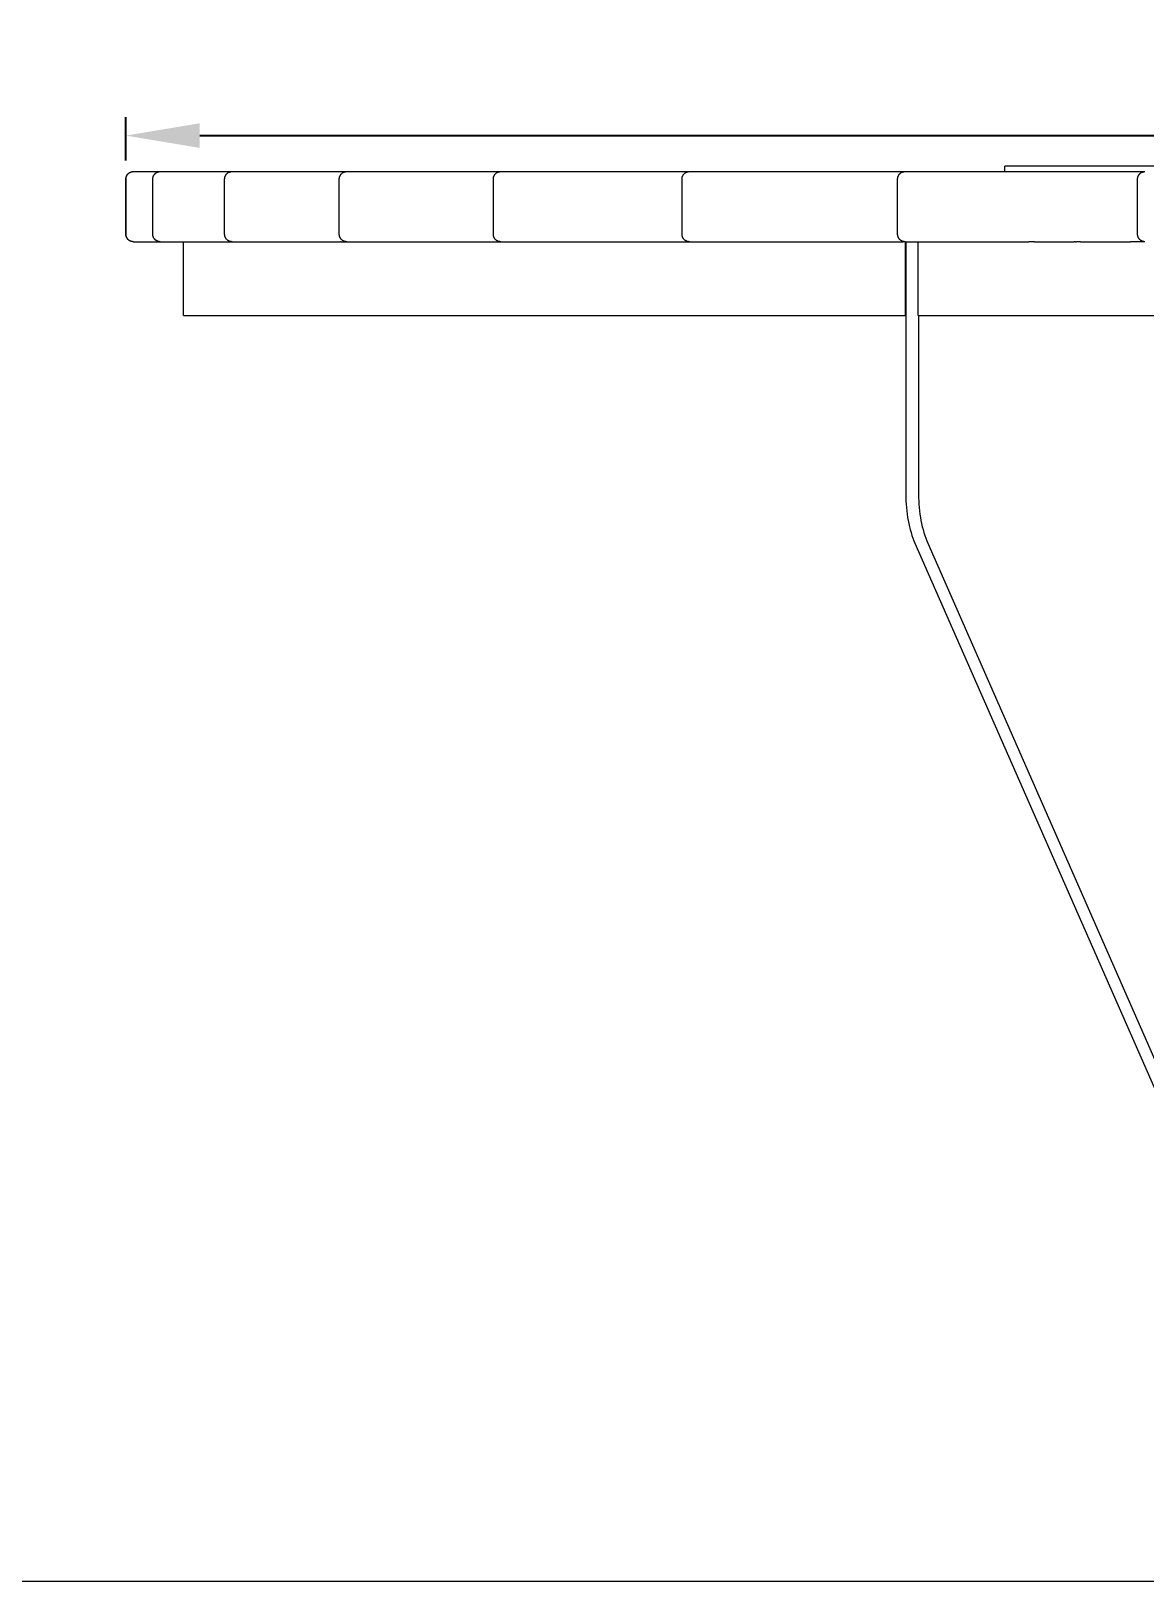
# Model space of a CAD drawing. Header units: millimetres. Extents: x -263 to 4879, y -277 to 2995.
# Drawn here: x 1704 to 2308, y 1944 to 2784 of the extents above; entities that cross this region are included whole.
import ezdxf

# ---------------------------------------------------------------- set-up
doc = ezdxf.new("R2010")
doc.units = ezdxf.units.MM
doc.layers.add('ZANO_R', color=7, linetype='Continuous', lineweight=0)
doc.layers.add('ZANO_W', color=1, linetype='Continuous', lineweight=0)
doc.styles.add('Arial', font='arial.ttf')
doc.styles.get("Standard").update_dxf_attribs({"font": 'ARIALUNI.TTF'})
doc.dimstyles.new('pl i ang', dxfattribs={"dimtxt": 50, "dimasz": 50, "dimexe": 1.25, "dimexo": 0.625, "dimgap": 10, "dimtad": 1, "dimtoh": 1, "dimtxsty": 'Standard', "dimcen": 2.5, "dimclrd": 1, "dimclre": 1, "dimclrt": 1, "dimadec": 0, "dimazin": 0, "dimtfac": 1, "dimtmove": 0, "dimatfit": 3, "dimfxl": 1, "dimarcsym": 1})

# ---------------------------------------------------------------- blocks, each defined once
blk = doc.blocks.new('*D455')
at = {"layer": 'ZANO_W', "color": 1, "lineweight": -2}
for p, q in [((1755.58, 2714.13), (1755.58, 2737.64)), ((3397.22, 2714.13), (3397.22, 2737.64)), ((1795.58, 2727.64), (3357.22, 2727.64))]:
    blk.add_line(p, q, dxfattribs=at)
at = {"layer": 'ZANO_W', "color": 1}
for points in [[(1795.58, 2734.31), (1795.58, 2720.97), (1755.58, 2727.64)], [(3357.22, 2720.97), (3357.22, 2734.31), (3397.22, 2727.64)]]:
    blk.add_solid(points, dxfattribs=at)
at = {"layer": 'ZANO_W', "color": 1, "insert": (2576.4, 2758.06), "char_height": 40, "attachment_point": 5, "style": 'Arial'}
blk.add_mtext('1642', dxfattribs=at)

msp = doc.modelspace()

# ---------------------------------------------------------------- linework, layer by layer
at = {"layer": 'ZANO_R'}
for p, q in [((1755.6, 2704.55), (1755.62, 2704.68)), ((1755.62, 2704.68), (1755.64, 2704.82)), ((1755.64, 2704.82), (1755.67, 2704.96)), ((1755.67, 2704.96), (1755.7, 2705.09)), ((1755.67, 2704.54), (1755.69, 2704.68)), ((1755.69, 2704.68), (1755.71, 2704.81)), ((1755.7, 2705.09), (1755.74, 2705.23)), ((1755.71, 2704.81), (1755.73, 2704.95)), ((1755.73, 2704.95), (1755.76, 2705.08)), ((1755.74, 2705.23), (1755.78, 2705.36)), ((1755.76, 2705.08), (1755.8, 2705.21)), ((1755.78, 2705.36), (1755.82, 2705.49)), ((1755.8, 2705.21), (1755.84, 2705.34)), ((1755.82, 2705.49), (1755.87, 2705.62)), ((1755.84, 2705.34), (1755.88, 2705.47)), ((1755.87, 2705.62), (1755.92, 2705.75)), ((1755.88, 2705.47), (1755.93, 2705.6)), ((1755.92, 2705.75), (1755.98, 2705.87)), ((1755.93, 2705.6), (1755.98, 2705.73)), ((1755.98, 2705.87), (1756.04, 2706)), ((1755.98, 2705.73), (1756.04, 2705.85)), ((1756.04, 2706), (1756.11, 2706.12)), ((1756.04, 2705.85), (1756.1, 2705.97)), ((1756.1, 2705.97), (1756.16, 2706.09)), ((1756.11, 2706.12), (1756.18, 2706.24)), ((1756.16, 2706.09), (1756.23, 2706.21)), ((1756.18, 2706.24), (1756.26, 2706.35)), ((1756.23, 2706.21), (1756.3, 2706.33)), ((1756.26, 2706.35), (1756.33, 2706.47)), ((1756.3, 2706.33), (1756.38, 2706.44)), ((1756.33, 2706.47), (1756.42, 2706.58)), ((1756.38, 2706.44), (1756.46, 2706.55)), ((1756.42, 2706.58), (1756.5, 2706.69)), ((1756.46, 2706.55), (1756.55, 2706.66)), ((1756.5, 2706.69), (1756.59, 2706.79)), ((1756.55, 2706.66), (1756.63, 2706.76)), ((1756.59, 2706.79), (1756.69, 2706.89)), ((1756.63, 2706.76), (1756.73, 2706.86)), ((1756.69, 2706.89), (1756.79, 2706.99)), ((1756.73, 2706.86), (1756.82, 2706.96)), ((1756.79, 2706.99), (1756.89, 2707.09)), ((1756.82, 2706.96), (1756.92, 2707.06)), ((1756.89, 2707.09), (1756.99, 2707.18)), ((1756.92, 2707.06), (1757.02, 2707.15)), ((1756.99, 2707.18), (1757.1, 2707.27)), ((1757.02, 2707.15), (1757.12, 2707.24)), ((1757.1, 2707.27), (1757.21, 2707.35)), ((1757.12, 2707.24), (1757.23, 2707.32)), ((1757.21, 2707.35), (1757.32, 2707.43)), ((1757.23, 2707.32), (1757.34, 2707.4)), ((1757.32, 2707.43), (1757.43, 2707.51)), ((1757.34, 2707.4), (1757.46, 2707.48)), ((1757.43, 2707.51), (1757.55, 2707.58)), ((1757.46, 2707.48), (1757.57, 2707.55)), ((1757.55, 2707.58), (1757.67, 2707.65)), ((1757.57, 2707.55), (1757.69, 2707.62)), ((1757.67, 2707.65), (1757.8, 2707.71)), ((1757.69, 2707.62), (1757.81, 2707.68)), ((1757.8, 2707.71), (1757.92, 2707.77)), ((1757.81, 2707.68), (1757.93, 2707.75)), ((1757.92, 2707.77), (1758.05, 2707.83)), ((1757.93, 2707.75), (1758.06, 2707.8)), ((1758.05, 2707.83), (1758.18, 2707.88)), ((1758.06, 2707.8), (1758.18, 2707.85)), ((1758.18, 2707.88), (1758.31, 2707.92)), ((1758.18, 2707.85), (1758.31, 2707.9)), ((1758.31, 2707.92), (1758.44, 2707.97)), ((1758.31, 2707.9), (1758.44, 2707.95)), ((1758.44, 2707.97), (1758.57, 2708)), ((1758.44, 2707.95), (1758.57, 2707.98)), ((1758.57, 2708), (1758.71, 2708.04)), ((1758.57, 2707.98), (1758.7, 2708.02)), ((1758.7, 2708.02), (1758.84, 2708.05)), ((1758.71, 2708.04), (1758.84, 2708.06)), ((1758.84, 2708.06), (1758.98, 2708.09)), ((1758.84, 2708.05), (1758.97, 2708.07)), ((1758.97, 2708.07), (1759.1, 2708.1)), ((1758.98, 2708.09), (1759.12, 2708.11)), ((1759.1, 2708.1), (1759.24, 2708.11)), ((1759.12, 2708.11), (1759.25, 2708.12)), ((1759.24, 2708.11), (1759.38, 2708.12)), ((1759.25, 2708.12), (1759.39, 2708.13)), ((1759.38, 2708.12), (1759.51, 2708.13)), ((1759.39, 2708.13), (1759.53, 2708.13)), ((1759.51, 2708.13), (1759.65, 2708.13)), ((1759.65, 2708.13), (1770.91, 2708.13)), ((1770.19, 2704.54), (1770.2, 2704.68)), ((1770.2, 2704.68), (1770.22, 2704.81)), ((1770.22, 2704.81), (1770.25, 2704.95)), ((1770.25, 2704.95), (1770.28, 2705.08)), ((1770.28, 2705.08), (1770.31, 2705.21)), ((1770.31, 2705.21), (1770.35, 2705.34)), ((1770.35, 2705.34), (1770.4, 2705.47)), ((1770.4, 2705.47), (1770.45, 2705.6)), ((1770.45, 2705.6), (1770.5, 2705.73)), ((1770.5, 2705.73), (1770.55, 2705.85)), ((1770.55, 2705.85), (1770.61, 2705.97)), ((1770.61, 2705.97), (1770.68, 2706.09)), ((1770.68, 2706.09), (1770.75, 2706.21)), ((1770.75, 2706.21), (1770.82, 2706.33)), ((1770.82, 2706.33), (1770.9, 2706.44)), ((1770.9, 2706.44), (1770.98, 2706.55)), ((1770.91, 2708.13), (1774.05, 2708.13)), ((1770.98, 2706.55), (1771.06, 2706.66)), ((1771.06, 2706.66), (1771.15, 2706.76)), ((1771.15, 2706.76), (1771.24, 2706.86)), ((1771.24, 2706.86), (1771.34, 2706.96)), ((1771.34, 2706.96), (1771.44, 2707.06)), ((1771.44, 2707.06), (1771.54, 2707.15)), ((1771.54, 2707.15), (1771.64, 2707.24)), ((1771.64, 2707.24), (1771.75, 2707.32)), ((1771.75, 2707.32), (1771.86, 2707.4)), ((1771.86, 2707.4), (1771.97, 2707.48)), ((1771.97, 2707.48), (1772.09, 2707.55)), ((1772.09, 2707.55), (1772.21, 2707.62)), ((1772.21, 2707.62), (1772.33, 2707.68)), ((1772.33, 2707.68), (1772.45, 2707.75)), ((1772.45, 2707.75), (1772.57, 2707.8)), ((1772.57, 2707.8), (1772.7, 2707.85)), ((1772.7, 2707.85), (1772.83, 2707.9)), ((1772.83, 2707.9), (1772.96, 2707.95)), ((1772.96, 2707.95), (1773.09, 2707.98)), ((1773.09, 2707.98), (1773.22, 2708.02)), ((1773.22, 2708.02), (1773.35, 2708.05)), ((1773.35, 2708.05), (1773.49, 2708.07)), ((1773.49, 2708.07), (1773.62, 2708.1)), ((1773.62, 2708.1), (1773.76, 2708.11)), ((1773.76, 2708.11), (1773.89, 2708.12)), ((1773.89, 2708.12), (1774.03, 2708.13)), ((1774.03, 2708.13), (1774.17, 2708.13)), ((1774.17, 2708.13), (1806.74, 2708.13)), ((1806.74, 2708.13), (1812.96, 2708.13)), ((1809.1, 2704.54), (1809.11, 2704.68)), ((1809.11, 2704.68), (1809.13, 2704.81)), ((1809.13, 2704.81), (1809.16, 2704.95)), ((1809.16, 2704.95), (1809.19, 2705.08)), ((1809.19, 2705.08), (1809.22, 2705.21)), ((1809.22, 2705.21), (1809.26, 2705.34)), ((1809.26, 2705.34), (1809.31, 2705.47)), ((1809.31, 2705.47), (1809.35, 2705.6)), ((1809.35, 2705.6), (1809.41, 2705.73)), ((1809.41, 2705.73), (1809.46, 2705.85)), ((1809.46, 2705.85), (1809.52, 2705.97)), ((1809.52, 2705.97), (1809.59, 2706.09)), ((1809.59, 2706.09), (1809.66, 2706.21)), ((1809.66, 2706.21), (1809.73, 2706.33)), ((1809.73, 2706.33), (1809.81, 2706.44)), ((1809.81, 2706.44), (1809.89, 2706.55)), ((1809.89, 2706.55), (1809.97, 2706.66)), ((1809.97, 2706.66), (1810.06, 2706.76)), ((1810.06, 2706.76), (1810.15, 2706.86)), ((1810.15, 2706.86), (1810.25, 2706.96)), ((1810.25, 2706.96), (1810.35, 2707.06)), ((1810.35, 2707.06), (1810.45, 2707.15)), ((1810.45, 2707.15), (1810.55, 2707.24)), ((1810.55, 2707.24), (1810.66, 2707.32)), ((1810.66, 2707.32), (1810.77, 2707.4)), ((1810.77, 2707.4), (1810.88, 2707.48)), ((1810.88, 2707.48), (1811, 2707.55)), ((1811, 2707.55), (1811.12, 2707.62)), ((1811.12, 2707.62), (1811.24, 2707.68)), ((1811.24, 2707.68), (1811.36, 2707.75)), ((1811.36, 2707.75), (1811.48, 2707.8)), ((1811.48, 2707.8), (1811.61, 2707.85)), ((1811.61, 2707.85), (1811.74, 2707.9)), ((1811.74, 2707.9), (1811.87, 2707.95)), ((1811.87, 2707.95), (1812, 2707.98)), ((1812, 2707.98), (1812.13, 2708.02)), ((1812.13, 2708.02), (1812.26, 2708.05)), ((1812.26, 2708.05), (1812.4, 2708.07)), ((1812.4, 2708.07), (1812.53, 2708.1)), ((1812.53, 2708.1), (1812.67, 2708.11)), ((1812.67, 2708.11), (1812.8, 2708.12)), ((1812.8, 2708.12), (1812.94, 2708.13)), ((1812.94, 2708.13), (1813.08, 2708.13)), ((1813.08, 2708.13), (1865.96, 2708.13)), ((1865.96, 2708.13), (1875.08, 2708.13)), ((1871.22, 2704.54), (1871.23, 2704.68)), ((1871.23, 2704.68), (1871.25, 2704.81)), ((1871.25, 2704.81), (1871.28, 2704.95)), ((1871.28, 2704.95), (1871.31, 2705.08)), ((1871.31, 2705.08), (1871.34, 2705.21)), ((1871.34, 2705.21), (1871.38, 2705.34)), ((1871.38, 2705.34), (1871.43, 2705.47)), ((1871.43, 2705.47), (1871.47, 2705.6)), ((1871.47, 2705.6), (1871.53, 2705.73)), ((1871.53, 2705.73), (1871.58, 2705.85)), ((1871.58, 2705.85), (1871.64, 2705.97)), ((1871.64, 2705.97), (1871.71, 2706.09)), ((1871.71, 2706.09), (1871.78, 2706.21)), ((1871.78, 2706.21), (1871.85, 2706.33)), ((1871.85, 2706.33), (1871.93, 2706.44)), ((1871.93, 2706.44), (1872.01, 2706.55)), ((1872.01, 2706.55), (1872.09, 2706.66)), ((1872.09, 2706.66), (1872.18, 2706.76)), ((1872.18, 2706.76), (1872.27, 2706.86)), ((1872.27, 2706.86), (1872.37, 2706.96)), ((1872.37, 2706.96), (1872.47, 2707.06)), ((1872.47, 2707.06), (1872.57, 2707.15)), ((1872.57, 2707.15), (1872.67, 2707.24)), ((1872.67, 2707.24), (1872.78, 2707.32)), ((1872.78, 2707.32), (1872.89, 2707.4)), ((1872.89, 2707.4), (1873, 2707.48)), ((1873, 2707.48), (1873.12, 2707.55)), ((1873.12, 2707.55), (1873.23, 2707.62)), ((1873.23, 2707.62), (1873.36, 2707.68)), ((1873.36, 2707.68), (1873.48, 2707.75)), ((1873.48, 2707.75), (1873.6, 2707.8)), ((1873.6, 2707.8), (1873.73, 2707.85)), ((1873.73, 2707.85), (1873.86, 2707.9)), ((1873.86, 2707.9), (1873.99, 2707.95)), ((1873.99, 2707.95), (1874.12, 2707.98)), ((1874.12, 2707.98), (1874.25, 2708.02)), ((1874.25, 2708.02), (1874.38, 2708.05)), ((1874.38, 2708.05), (1874.52, 2708.07)), ((1874.52, 2708.07), (1874.65, 2708.1)), ((1874.65, 2708.1), (1874.79, 2708.11)), ((1874.79, 2708.11), (1874.92, 2708.12)), ((1874.92, 2708.12), (1875.06, 2708.13)), ((1875.06, 2708.13), (1875.2, 2708.13)), ((1875.2, 2708.13), (1946.79, 2708.13)), ((1946.79, 2708.13), (1958.52, 2708.13)), ((1954.66, 2704.54), (1954.67, 2704.68)), ((1954.67, 2704.68), (1954.7, 2704.81)), ((1954.7, 2704.81), (1954.72, 2704.95)), ((1954.72, 2704.95), (1954.75, 2705.08)), ((1954.75, 2705.08), (1954.79, 2705.21)), ((1954.79, 2705.21), (1954.82, 2705.34)), ((1954.82, 2705.34), (1954.87, 2705.47)), ((1954.87, 2705.47), (1954.92, 2705.6)), ((1954.92, 2705.6), (1954.97, 2705.73)), ((1954.97, 2705.73), (1955.03, 2705.85)), ((1955.03, 2705.85), (1955.09, 2705.97)), ((1955.09, 2705.97), (1955.15, 2706.09)), ((1955.15, 2706.09), (1955.22, 2706.21)), ((1955.22, 2706.21), (1955.29, 2706.33)), ((1955.29, 2706.33), (1955.37, 2706.44)), ((1955.37, 2706.44), (1955.45, 2706.55)), ((1955.45, 2706.55), (1955.53, 2706.66)), ((1955.53, 2706.66), (1955.62, 2706.76)), ((1955.62, 2706.76), (1955.71, 2706.86)), ((1955.71, 2706.86), (1955.81, 2706.96)), ((1955.81, 2706.96), (1955.91, 2707.06)), ((1955.91, 2707.06), (1956.01, 2707.15)), ((1956.01, 2707.15), (1956.11, 2707.24)), ((1956.11, 2707.24), (1956.22, 2707.32)), ((1956.22, 2707.32), (1956.33, 2707.4)), ((1956.33, 2707.4), (1956.44, 2707.48)), ((1956.44, 2707.48), (1956.56, 2707.55)), ((1956.56, 2707.55), (1956.68, 2707.62)), ((1956.68, 2707.62), (1956.8, 2707.68)), ((1956.8, 2707.68), (1956.92, 2707.75)), ((1956.92, 2707.75), (1957.04, 2707.8)), ((1957.04, 2707.8), (1957.17, 2707.85)), ((1957.17, 2707.85), (1957.3, 2707.9)), ((1957.3, 2707.9), (1957.43, 2707.95)), ((1957.43, 2707.95), (1957.56, 2707.98)), ((1957.56, 2707.98), (1957.69, 2708.02)), ((1957.69, 2708.02), (1957.82, 2708.05)), ((1957.82, 2708.05), (1957.96, 2708.07)), ((1957.96, 2708.07), (1958.09, 2708.1)), ((1958.09, 2708.1), (1958.23, 2708.11)), ((1958.23, 2708.11), (1958.36, 2708.12)), ((1958.36, 2708.12), (1958.5, 2708.13)), ((1958.5, 2708.13), (1958.64, 2708.13)), ((1958.64, 2708.13), (2046.77, 2708.13)), ((2046.77, 2708.13), (2060.75, 2708.13)), ((2056.89, 2704.54), (2056.9, 2704.68)), ((2056.9, 2704.68), (2056.92, 2704.81)), ((2056.92, 2704.81), (2056.95, 2704.95)), ((2056.95, 2704.95), (2056.98, 2705.08)), ((2056.98, 2705.08), (2057.02, 2705.21)), ((2057.02, 2705.21), (2057.05, 2705.34)), ((2057.05, 2705.34), (2057.1, 2705.47)), ((2057.1, 2705.47), (2057.15, 2705.6)), ((2057.15, 2705.6), (2057.2, 2705.73)), ((2057.2, 2705.73), (2057.25, 2705.85)), ((2057.25, 2705.85), (2057.32, 2705.97)), ((2057.32, 2705.97), (2057.38, 2706.09)), ((2057.38, 2706.09), (2057.45, 2706.21)), ((2057.45, 2706.21), (2057.52, 2706.33)), ((2057.52, 2706.33), (2057.6, 2706.44)), ((2057.6, 2706.44), (2057.68, 2706.55)), ((2057.68, 2706.55), (2057.76, 2706.66)), ((2057.76, 2706.66), (2057.85, 2706.76)), ((2057.85, 2706.76), (2057.94, 2706.86)), ((2057.94, 2706.86), (2058.04, 2706.96)), ((2058.04, 2706.96), (2058.14, 2707.06)), ((2058.14, 2707.06), (2058.24, 2707.15)), ((2058.24, 2707.15), (2058.34, 2707.24)), ((2058.34, 2707.24), (2058.45, 2707.32)), ((2058.45, 2707.32), (2058.56, 2707.4)), ((2058.56, 2707.4), (2058.67, 2707.48)), ((2058.67, 2707.48), (2058.79, 2707.55)), ((2058.79, 2707.55), (2058.91, 2707.62)), ((2058.91, 2707.62), (2059.03, 2707.68)), ((2059.03, 2707.68), (2059.15, 2707.75)), ((2059.15, 2707.75), (2059.27, 2707.8)), ((2059.27, 2707.8), (2059.4, 2707.85)), ((2059.4, 2707.85), (2059.53, 2707.9)), ((2059.53, 2707.9), (2059.66, 2707.95)), ((2059.66, 2707.95), (2059.79, 2707.98)), ((2059.79, 2707.98), (2059.92, 2708.02)), ((2059.92, 2708.02), (2060.05, 2708.05)), ((2060.05, 2708.05), (2060.19, 2708.07)), ((2060.19, 2708.07), (2060.32, 2708.1)), ((2060.32, 2708.1), (2060.46, 2708.11)), ((2060.46, 2708.11), (2060.59, 2708.12)), ((2060.59, 2708.12), (2060.73, 2708.13)), ((2060.73, 2708.13), (2060.87, 2708.13)), ((2060.87, 2708.13), (2162.85, 2708.13)), ((2162.85, 2708.13), (2177.55, 2708.13)), ((2173.69, 2704.54), (2173.71, 2704.68)), ((2173.71, 2704.68), (2173.73, 2704.81)), ((2173.73, 2704.81), (2173.75, 2704.95)), ((2173.75, 2704.95), (2173.78, 2705.08)), ((2173.78, 2705.08), (2173.82, 2705.21)), ((2173.82, 2705.21), (2173.86, 2705.34)), ((2173.86, 2705.34), (2173.9, 2705.47)), ((2173.9, 2705.47), (2173.95, 2705.6)), ((2173.95, 2705.6), (2174, 2705.73)), ((2174, 2705.73), (2174.06, 2705.85)), ((2174.06, 2705.85), (2174.12, 2705.97)), ((2174.12, 2705.97), (2174.18, 2706.09)), ((2174.18, 2706.09), (2174.25, 2706.21)), ((2174.25, 2706.21), (2174.33, 2706.33)), ((2174.33, 2706.33), (2174.4, 2706.44)), ((2174.4, 2706.44), (2174.48, 2706.55)), ((2174.48, 2706.55), (2174.57, 2706.66)), ((2174.57, 2706.66), (2174.66, 2706.76)), ((2174.66, 2706.76), (2174.75, 2706.86)), ((2174.75, 2706.86), (2174.84, 2706.96)), ((2174.84, 2706.96), (2174.94, 2707.06)), ((2174.94, 2707.06), (2175.04, 2707.15)), ((2175.04, 2707.15), (2175.15, 2707.24)), ((2175.15, 2707.24), (2175.25, 2707.32)), ((2175.25, 2707.32), (2175.36, 2707.4)), ((2175.36, 2707.4), (2175.48, 2707.48)), ((2175.48, 2707.48), (2175.59, 2707.55)), ((2175.59, 2707.55), (2175.71, 2707.62)), ((2175.71, 2707.62), (2175.83, 2707.68)), ((2175.83, 2707.68), (2175.95, 2707.75)), ((2175.95, 2707.75), (2176.08, 2707.8)), ((2176.08, 2707.8), (2176.2, 2707.85)), ((2176.2, 2707.85), (2176.33, 2707.9)), ((2176.33, 2707.9), (2176.46, 2707.95)), ((2176.46, 2707.95), (2176.59, 2707.98)), ((2176.59, 2707.98), (2176.72, 2708.02)), ((2176.72, 2708.02), (2176.86, 2708.05)), ((2176.86, 2708.05), (2176.99, 2708.07)), ((2176.99, 2708.07), (2177.13, 2708.1)), ((2177.13, 2708.1), (2177.26, 2708.11)), ((2177.26, 2708.11), (2177.4, 2708.12)), ((2177.4, 2708.12), (2177.53, 2708.13)), ((2177.53, 2708.13), (2177.67, 2708.13)), ((2177.67, 2708.13), (2290.41, 2708.13)), ((2231.75, 2711.13), (2231.72, 2711.13)), ((2231.72, 2711.13), (2231.72, 2711.13)), ((2231.72, 2711.13), (2231.72, 2711.13)), ((2231.72, 2708.13), (2231.72, 2711.13)), ((2231.88, 2711.13), (2231.75, 2711.13)), ((2232.43, 2711.13), (2231.88, 2711.13)), ((2234.68, 2711.13), (2232.43, 2711.13)), ((2243.79, 2711.13), (2234.68, 2711.13)), ((2279.45, 2711.13), (2243.79, 2711.13)), ((2399.13, 2711.13), (2279.45, 2711.13)), ((2290.41, 2708.13), (2307.56, 2708.13)), ((2303.7, 2704.54), (2303.72, 2704.68)), ((2303.72, 2704.68), (2303.74, 2704.81)), ((2303.74, 2704.81), (2303.76, 2704.95)), ((2303.76, 2704.95), (2303.79, 2705.08)), ((2303.79, 2705.08), (2303.83, 2705.21)), ((2303.83, 2705.21), (2303.87, 2705.34)), ((2303.87, 2705.34), (2303.91, 2705.47)), ((2303.91, 2705.47), (2303.96, 2705.6)), ((2303.96, 2705.6), (2304.01, 2705.73)), ((2304.01, 2705.73), (2304.07, 2705.85)), ((2304.07, 2705.85), (2304.13, 2705.97)), ((2304.13, 2705.97), (2304.19, 2706.09)), ((2304.19, 2706.09), (2304.26, 2706.21)), ((2304.26, 2706.21), (2304.33, 2706.33)), ((2304.33, 2706.33), (2304.41, 2706.44)), ((2304.41, 2706.44), (2304.49, 2706.55)), ((2304.49, 2706.55), (2304.58, 2706.66)), ((2304.58, 2706.66), (2304.66, 2706.76)), ((2304.66, 2706.76), (2304.76, 2706.86)), ((2304.76, 2706.86), (2304.85, 2706.96)), ((2304.85, 2706.96), (2304.95, 2707.06)), ((2304.95, 2707.06), (2305.05, 2707.15)), ((2305.05, 2707.15), (2305.16, 2707.24)), ((2305.16, 2707.24), (2305.26, 2707.32)), ((2305.26, 2707.32), (2305.37, 2707.4)), ((2305.37, 2707.4), (2305.49, 2707.48)), ((2305.49, 2707.48), (2305.6, 2707.55)), ((2305.6, 2707.55), (2305.72, 2707.62)), ((2305.72, 2707.62), (2305.84, 2707.68)), ((2305.84, 2707.68), (2305.96, 2707.75)), ((2305.96, 2707.75), (2306.09, 2707.8)), ((2306.09, 2707.8), (2306.21, 2707.85)), ((2306.21, 2707.85), (2306.34, 2707.9)), ((2306.34, 2707.9), (2306.47, 2707.95)), ((2306.47, 2707.95), (2306.6, 2707.98)), ((2306.6, 2707.98), (2306.73, 2708.02)), ((2306.73, 2708.02), (2306.87, 2708.05)), ((2306.87, 2708.05), (2307, 2708.07)), ((2307, 2708.07), (2307.14, 2708.1)), ((2307.14, 2708.1), (2307.27, 2708.11)), ((2307.27, 2708.11), (2307.41, 2708.12)), ((2307.41, 2708.12), (2307.54, 2708.13)), ((2307.54, 2708.13), (2307.68, 2708.13)), ((1755.58, 2704.13), (1755.59, 2704.27)), ((1755.58, 2674.13), (1755.58, 2704.13)), ((1755.59, 2704.41), (1755.6, 2704.55)), ((1755.59, 2704.27), (1755.59, 2704.41)), ((1755.65, 2704.27), (1755.66, 2704.41)), ((1755.65, 2704.13), (1755.65, 2704.27)), ((1755.65, 2674.13), (1755.65, 2704.13)), ((1755.66, 2704.41), (1755.67, 2704.54)), ((1770.17, 2704.27), (1770.18, 2704.41)), ((1770.17, 2704.13), (1770.17, 2704.27)), ((1770.17, 2674.13), (1770.17, 2704.13)), ((1770.18, 2704.41), (1770.19, 2704.54)), ((1809.08, 2704.27), (1809.09, 2704.41)), ((1809.08, 2704.13), (1809.08, 2704.27)), ((1809.08, 2674.13), (1809.08, 2704.13)), ((1809.09, 2704.41), (1809.1, 2704.54)), ((1871.2, 2704.41), (1871.22, 2704.54)), ((1871.2, 2704.27), (1871.2, 2704.41)), ((1871.2, 2704.13), (1871.2, 2704.27)), ((1871.2, 2674.13), (1871.2, 2704.13)), ((1954.64, 2704.27), (1954.65, 2704.41)), ((1954.64, 2704.13), (1954.64, 2704.27)), ((1954.64, 2674.13), (1954.64, 2704.13)), ((1954.65, 2704.41), (1954.66, 2704.54)), ((2056.87, 2704.27), (2056.88, 2704.41)), ((2056.87, 2704.13), (2056.87, 2704.27)), ((2056.87, 2674.13), (2056.87, 2704.13)), ((2056.88, 2704.41), (2056.89, 2704.54)), ((2173.67, 2704.27), (2173.68, 2704.41)), ((2173.67, 2704.13), (2173.67, 2704.27)), ((2173.67, 2674.13), (2173.67, 2704.13)), ((2173.68, 2704.41), (2173.69, 2704.54)), ((2303.68, 2704.27), (2303.69, 2704.41)), ((2303.68, 2704.13), (2303.68, 2704.27)), ((2303.68, 2674.13), (2303.68, 2704.13)), ((2303.69, 2704.41), (2303.7, 2704.54)), ((1755.59, 2673.99), (1755.58, 2674.13)), ((1755.59, 2673.86), (1755.59, 2673.99)), ((1755.6, 2673.72), (1755.59, 2673.86)), ((1755.62, 2673.58), (1755.6, 2673.72)), ((1755.64, 2673.44), (1755.62, 2673.58)), ((1755.67, 2673.31), (1755.64, 2673.44)), ((1755.65, 2674), (1755.65, 2674.13)), ((1755.66, 2673.86), (1755.65, 2674)), ((1755.67, 2673.72), (1755.66, 2673.86)), ((1755.69, 2673.59), (1755.67, 2673.72)), ((1755.7, 2673.17), (1755.67, 2673.31)), ((1755.71, 2673.45), (1755.69, 2673.59)), ((1755.74, 2673.04), (1755.7, 2673.17)), ((1755.73, 2673.32), (1755.71, 2673.45)), ((1755.76, 2673.19), (1755.73, 2673.32)), ((1755.78, 2672.91), (1755.74, 2673.04)), ((1755.8, 2673.05), (1755.76, 2673.19)), ((1755.82, 2672.78), (1755.78, 2672.91)), ((1755.84, 2672.92), (1755.8, 2673.05)), ((1755.87, 2672.65), (1755.82, 2672.78)), ((1755.88, 2672.79), (1755.84, 2672.92)), ((1755.92, 2672.52), (1755.87, 2672.65)), ((1755.93, 2672.67), (1755.88, 2672.79)), ((1755.98, 2672.39), (1755.92, 2672.52)), ((1755.98, 2672.54), (1755.93, 2672.67)), ((1756.04, 2672.42), (1755.98, 2672.54)), ((1756.04, 2672.27), (1755.98, 2672.39)), ((1756.1, 2672.29), (1756.04, 2672.42)), ((1756.11, 2672.15), (1756.04, 2672.27)), ((1756.16, 2672.17), (1756.1, 2672.29)), ((1756.18, 2672.03), (1756.11, 2672.15)), ((1756.23, 2672.05), (1756.16, 2672.17)), ((1756.26, 2671.91), (1756.18, 2672.03)), ((1756.3, 2671.94), (1756.23, 2672.05)), ((1756.33, 2671.8), (1756.26, 2671.91)), ((1756.38, 2671.83), (1756.3, 2671.94)), ((1756.42, 2671.69), (1756.33, 2671.8)), ((1756.46, 2671.72), (1756.38, 2671.83)), ((1756.5, 2671.58), (1756.42, 2671.69)), ((1756.55, 2671.61), (1756.46, 2671.72)), ((1756.59, 2671.47), (1756.5, 2671.58)), ((1756.63, 2671.5), (1756.55, 2671.61)), ((1756.69, 2671.37), (1756.59, 2671.47)), ((1756.73, 2671.4), (1756.63, 2671.5)), ((1756.79, 2671.27), (1756.69, 2671.37)), ((1756.82, 2671.3), (1756.73, 2671.4)), ((1756.89, 2671.18), (1756.79, 2671.27)), ((1756.92, 2671.21), (1756.82, 2671.3)), ((1756.99, 2671.09), (1756.89, 2671.18)), ((1757.02, 2671.12), (1756.92, 2671.21)), ((1757.1, 2671), (1756.99, 2671.09)), ((1757.12, 2671.03), (1757.02, 2671.12)), ((1757.21, 2670.92), (1757.1, 2671)), ((1757.23, 2670.95), (1757.12, 2671.03)), ((1770.17, 2674), (1770.17, 2674.13)), ((1770.18, 2673.86), (1770.17, 2674)), ((1770.19, 2673.72), (1770.18, 2673.86)), ((1770.2, 2673.59), (1770.19, 2673.72)), ((1770.22, 2673.45), (1770.2, 2673.59)), ((1770.25, 2673.32), (1770.22, 2673.45)), ((1770.28, 2673.19), (1770.25, 2673.32)), ((1770.31, 2673.05), (1770.28, 2673.19)), ((1770.35, 2672.92), (1770.31, 2673.05)), ((1770.4, 2672.79), (1770.35, 2672.92)), ((1770.45, 2672.67), (1770.4, 2672.79)), ((1770.5, 2672.54), (1770.45, 2672.67)), ((1770.55, 2672.42), (1770.5, 2672.54)), ((1770.61, 2672.29), (1770.55, 2672.42)), ((1770.68, 2672.17), (1770.61, 2672.29)), ((1770.75, 2672.05), (1770.68, 2672.17)), ((1770.82, 2671.94), (1770.75, 2672.05)), ((1770.9, 2671.83), (1770.82, 2671.94)), ((1770.98, 2671.72), (1770.9, 2671.83)), ((1771.06, 2671.61), (1770.98, 2671.72)), ((1771.15, 2671.5), (1771.06, 2671.61)), ((1771.24, 2671.4), (1771.15, 2671.5)), ((1771.34, 2671.3), (1771.24, 2671.4)), ((1771.44, 2671.21), (1771.34, 2671.3)), ((1771.54, 2671.12), (1771.44, 2671.21)), ((1771.64, 2671.03), (1771.54, 2671.12)), ((1771.75, 2670.95), (1771.64, 2671.03)), ((1809.08, 2674), (1809.08, 2674.13)), ((1809.09, 2673.86), (1809.08, 2674)), ((1809.1, 2673.72), (1809.09, 2673.86)), ((1809.11, 2673.59), (1809.1, 2673.72)), ((1809.13, 2673.45), (1809.11, 2673.59)), ((1809.16, 2673.32), (1809.13, 2673.45)), ((1809.19, 2673.19), (1809.16, 2673.32)), ((1809.22, 2673.05), (1809.19, 2673.19)), ((1809.26, 2672.92), (1809.22, 2673.05)), ((1809.31, 2672.79), (1809.26, 2672.92)), ((1809.35, 2672.67), (1809.31, 2672.79)), ((1809.41, 2672.54), (1809.35, 2672.67)), ((1809.46, 2672.42), (1809.41, 2672.54)), ((1809.52, 2672.29), (1809.46, 2672.42)), ((1809.59, 2672.17), (1809.52, 2672.29)), ((1809.66, 2672.05), (1809.59, 2672.17)), ((1809.73, 2671.94), (1809.66, 2672.05)), ((1809.81, 2671.83), (1809.73, 2671.94)), ((1809.89, 2671.72), (1809.81, 2671.83)), ((1809.97, 2671.61), (1809.89, 2671.72)), ((1810.06, 2671.5), (1809.97, 2671.61)), ((1810.15, 2671.4), (1810.06, 2671.5)), ((1810.25, 2671.3), (1810.15, 2671.4)), ((1810.35, 2671.21), (1810.25, 2671.3)), ((1810.45, 2671.12), (1810.35, 2671.21)), ((1810.55, 2671.03), (1810.45, 2671.12)), ((1810.66, 2670.95), (1810.55, 2671.03)), ((1871.2, 2674), (1871.2, 2674.13)), ((1871.2, 2673.86), (1871.2, 2674)), ((1871.22, 2673.72), (1871.2, 2673.86)), ((1871.23, 2673.59), (1871.22, 2673.72)), ((1871.25, 2673.45), (1871.23, 2673.59)), ((1871.28, 2673.32), (1871.25, 2673.45)), ((1871.31, 2673.19), (1871.28, 2673.32)), ((1871.34, 2673.05), (1871.31, 2673.19)), ((1871.38, 2672.92), (1871.34, 2673.05)), ((1871.43, 2672.79), (1871.38, 2672.92)), ((1871.47, 2672.67), (1871.43, 2672.79)), ((1871.53, 2672.54), (1871.47, 2672.67)), ((1871.58, 2672.42), (1871.53, 2672.54)), ((1871.64, 2672.29), (1871.58, 2672.42)), ((1871.71, 2672.17), (1871.64, 2672.29)), ((1871.78, 2672.05), (1871.71, 2672.17)), ((1871.85, 2671.94), (1871.78, 2672.05)), ((1871.93, 2671.83), (1871.85, 2671.94)), ((1872.01, 2671.72), (1871.93, 2671.83)), ((1872.09, 2671.61), (1872.01, 2671.72)), ((1872.18, 2671.5), (1872.09, 2671.61)), ((1872.27, 2671.4), (1872.18, 2671.5)), ((1872.37, 2671.3), (1872.27, 2671.4)), ((1872.47, 2671.21), (1872.37, 2671.3)), ((1872.57, 2671.12), (1872.47, 2671.21)), ((1872.67, 2671.03), (1872.57, 2671.12)), ((1872.78, 2670.95), (1872.67, 2671.03)), ((1954.64, 2674), (1954.64, 2674.13)), ((1954.65, 2673.86), (1954.64, 2674)), ((1954.66, 2673.72), (1954.65, 2673.86)), ((1954.67, 2673.59), (1954.66, 2673.72)), ((1954.7, 2673.45), (1954.67, 2673.59)), ((1954.72, 2673.32), (1954.7, 2673.45)), ((1954.75, 2673.19), (1954.72, 2673.32)), ((1954.79, 2673.05), (1954.75, 2673.19)), ((1954.82, 2672.92), (1954.79, 2673.05)), ((1954.87, 2672.79), (1954.82, 2672.92)), ((1954.92, 2672.67), (1954.87, 2672.79)), ((1954.97, 2672.54), (1954.92, 2672.67)), ((1955.03, 2672.42), (1954.97, 2672.54)), ((1955.09, 2672.29), (1955.03, 2672.42)), ((1955.15, 2672.17), (1955.09, 2672.29)), ((1955.22, 2672.05), (1955.15, 2672.17)), ((1955.29, 2671.94), (1955.22, 2672.05)), ((1955.37, 2671.83), (1955.29, 2671.94)), ((1955.45, 2671.72), (1955.37, 2671.83)), ((1955.53, 2671.61), (1955.45, 2671.72)), ((1955.62, 2671.5), (1955.53, 2671.61)), ((1955.71, 2671.4), (1955.62, 2671.5)), ((1955.81, 2671.3), (1955.71, 2671.4)), ((1955.91, 2671.21), (1955.81, 2671.3)), ((1956.01, 2671.12), (1955.91, 2671.21)), ((1956.11, 2671.03), (1956.01, 2671.12)), ((1956.22, 2670.95), (1956.11, 2671.03)), ((2056.87, 2674), (2056.87, 2674.13)), ((2056.88, 2673.86), (2056.87, 2674)), ((2056.89, 2673.72), (2056.88, 2673.86)), ((2056.9, 2673.59), (2056.89, 2673.72)), ((2056.92, 2673.45), (2056.9, 2673.59)), ((2056.95, 2673.32), (2056.92, 2673.45)), ((2056.98, 2673.19), (2056.95, 2673.32)), ((2057.02, 2673.05), (2056.98, 2673.19)), ((2057.05, 2672.92), (2057.02, 2673.05)), ((2057.1, 2672.79), (2057.05, 2672.92)), ((2057.15, 2672.67), (2057.1, 2672.79)), ((2057.2, 2672.54), (2057.15, 2672.67)), ((2057.25, 2672.42), (2057.2, 2672.54)), ((2057.32, 2672.29), (2057.25, 2672.42)), ((2057.38, 2672.17), (2057.32, 2672.29)), ((2057.45, 2672.05), (2057.38, 2672.17)), ((2057.52, 2671.94), (2057.45, 2672.05)), ((2057.6, 2671.83), (2057.52, 2671.94)), ((2057.68, 2671.72), (2057.6, 2671.83)), ((2057.76, 2671.61), (2057.68, 2671.72)), ((2057.85, 2671.5), (2057.76, 2671.61)), ((2057.94, 2671.4), (2057.85, 2671.5)), ((2058.04, 2671.3), (2057.94, 2671.4)), ((2058.14, 2671.21), (2058.04, 2671.3)), ((2058.24, 2671.12), (2058.14, 2671.21)), ((2058.34, 2671.03), (2058.24, 2671.12)), ((2058.45, 2670.95), (2058.34, 2671.03)), ((2173.67, 2674), (2173.67, 2674.13)), ((2173.68, 2673.86), (2173.67, 2674)), ((2173.69, 2673.72), (2173.68, 2673.86)), ((2173.71, 2673.59), (2173.69, 2673.72)), ((2173.73, 2673.45), (2173.71, 2673.59)), ((2173.75, 2673.32), (2173.73, 2673.45)), ((2173.78, 2673.19), (2173.75, 2673.32)), ((2173.82, 2673.05), (2173.78, 2673.19)), ((2173.86, 2672.92), (2173.82, 2673.05)), ((2173.9, 2672.79), (2173.86, 2672.92)), ((2173.95, 2672.67), (2173.9, 2672.79)), ((2174, 2672.54), (2173.95, 2672.67)), ((2174.06, 2672.42), (2174, 2672.54)), ((2174.12, 2672.29), (2174.06, 2672.42)), ((2174.18, 2672.17), (2174.12, 2672.29)), ((2174.25, 2672.05), (2174.18, 2672.17)), ((2174.33, 2671.94), (2174.25, 2672.05)), ((2174.4, 2671.83), (2174.33, 2671.94)), ((2174.48, 2671.72), (2174.4, 2671.83)), ((2174.57, 2671.61), (2174.48, 2671.72)), ((2174.66, 2671.5), (2174.57, 2671.61)), ((2174.75, 2671.4), (2174.66, 2671.5)), ((2174.84, 2671.3), (2174.75, 2671.4)), ((2174.94, 2671.21), (2174.84, 2671.3)), ((2175.04, 2671.12), (2174.94, 2671.21)), ((2175.15, 2671.03), (2175.04, 2671.12)), ((2175.25, 2670.95), (2175.15, 2671.03)), ((2303.68, 2674), (2303.68, 2674.13)), ((2303.69, 2673.86), (2303.68, 2674)), ((2303.7, 2673.72), (2303.69, 2673.86)), ((2303.72, 2673.59), (2303.7, 2673.72)), ((2303.74, 2673.45), (2303.72, 2673.59)), ((2303.76, 2673.32), (2303.74, 2673.45)), ((2303.79, 2673.19), (2303.76, 2673.32)), ((2303.83, 2673.05), (2303.79, 2673.19)), ((2303.87, 2672.92), (2303.83, 2673.05)), ((2303.91, 2672.79), (2303.87, 2672.92)), ((2303.96, 2672.67), (2303.91, 2672.79)), ((2304.01, 2672.54), (2303.96, 2672.67)), ((2304.07, 2672.42), (2304.01, 2672.54)), ((2304.13, 2672.29), (2304.07, 2672.42)), ((2304.19, 2672.17), (2304.13, 2672.29)), ((2304.26, 2672.05), (2304.19, 2672.17)), ((2304.33, 2671.94), (2304.26, 2672.05)), ((2304.41, 2671.83), (2304.33, 2671.94)), ((2304.49, 2671.72), (2304.41, 2671.83)), ((2304.58, 2671.61), (2304.49, 2671.72)), ((2304.66, 2671.5), (2304.58, 2671.61)), ((2304.76, 2671.4), (2304.66, 2671.5)), ((2304.85, 2671.3), (2304.76, 2671.4)), ((2304.95, 2671.21), (2304.85, 2671.3)), ((2305.05, 2671.12), (2304.95, 2671.21)), ((2305.16, 2671.03), (2305.05, 2671.12)), ((2305.26, 2670.95), (2305.16, 2671.03)), ((1757.32, 2670.84), (1757.21, 2670.92)), ((1757.34, 2670.87), (1757.23, 2670.95)), ((1757.43, 2670.76), (1757.32, 2670.84)), ((1757.46, 2670.79), (1757.34, 2670.87)), ((1757.55, 2670.69), (1757.43, 2670.76)), ((1757.57, 2670.72), (1757.46, 2670.79)), ((1757.67, 2670.62), (1757.55, 2670.69)), ((1757.69, 2670.65), (1757.57, 2670.72)), ((1757.8, 2670.55), (1757.67, 2670.62)), ((1757.81, 2670.58), (1757.69, 2670.65)), ((1757.92, 2670.49), (1757.8, 2670.55)), ((1757.93, 2670.52), (1757.81, 2670.58)), ((1758.05, 2670.44), (1757.92, 2670.49)), ((1758.06, 2670.46), (1757.93, 2670.52)), ((1758.18, 2670.39), (1758.05, 2670.44)), ((1758.18, 2670.41), (1758.06, 2670.46)), ((1758.31, 2670.36), (1758.18, 2670.41)), ((1758.31, 2670.34), (1758.18, 2670.39)), ((1758.44, 2670.32), (1758.31, 2670.36)), ((1758.44, 2670.3), (1758.31, 2670.34)), ((1758.57, 2670.28), (1758.44, 2670.32)), ((1758.57, 2670.26), (1758.44, 2670.3)), ((1758.7, 2670.25), (1758.57, 2670.28)), ((1758.71, 2670.23), (1758.57, 2670.26)), ((1758.84, 2670.22), (1758.7, 2670.25)), ((1758.84, 2670.2), (1758.71, 2670.23)), ((1758.97, 2670.19), (1758.84, 2670.22)), ((1758.98, 2670.18), (1758.84, 2670.2)), ((1759.1, 2670.17), (1758.97, 2670.19)), ((1759.12, 2670.16), (1758.98, 2670.18)), ((1759.24, 2670.15), (1759.1, 2670.17)), ((1759.25, 2670.15), (1759.12, 2670.16)), ((1759.38, 2670.14), (1759.24, 2670.15)), ((1759.39, 2670.14), (1759.25, 2670.15)), ((1759.51, 2670.14), (1759.38, 2670.14)), ((1759.53, 2670.13), (1759.39, 2670.14)), ((1759.65, 2670.13), (1759.51, 2670.14)), ((1759.65, 2670.13), (1770.91, 2670.13)), ((1770.91, 2670.13), (1774.05, 2670.13)), ((1771.86, 2670.87), (1771.75, 2670.95)), ((1771.97, 2670.79), (1771.86, 2670.87)), ((1772.09, 2670.72), (1771.97, 2670.79)), ((1772.21, 2670.65), (1772.09, 2670.72)), ((1772.33, 2670.58), (1772.21, 2670.65)), ((1772.45, 2670.52), (1772.33, 2670.58)), ((1772.57, 2670.46), (1772.45, 2670.52)), ((1772.7, 2670.41), (1772.57, 2670.46)), ((1772.83, 2670.36), (1772.7, 2670.41)), ((1772.96, 2670.32), (1772.83, 2670.36)), ((1773.09, 2670.28), (1772.96, 2670.32)), ((1773.22, 2670.25), (1773.09, 2670.28)), ((1773.35, 2670.22), (1773.22, 2670.25)), ((1773.49, 2670.19), (1773.35, 2670.22)), ((1773.62, 2670.17), (1773.49, 2670.19)), ((1773.76, 2670.15), (1773.62, 2670.17)), ((1773.89, 2670.14), (1773.76, 2670.15)), ((1774.03, 2670.14), (1773.89, 2670.14)), ((1774.17, 2670.13), (1774.03, 2670.14)), ((1774.17, 2670.13), (1806.74, 2670.13)), ((1786.73, 2630.13), (1786.73, 2670.13)), ((1806.74, 2670.13), (1812.96, 2670.13)), ((1810.77, 2670.87), (1810.66, 2670.95)), ((1810.88, 2670.79), (1810.77, 2670.87)), ((1811, 2670.72), (1810.88, 2670.79)), ((1811.12, 2670.65), (1811, 2670.72)), ((1811.24, 2670.58), (1811.12, 2670.65)), ((1811.36, 2670.52), (1811.24, 2670.58)), ((1811.48, 2670.46), (1811.36, 2670.52)), ((1811.61, 2670.41), (1811.48, 2670.46)), ((1811.74, 2670.36), (1811.61, 2670.41)), ((1811.87, 2670.32), (1811.74, 2670.36)), ((1812, 2670.28), (1811.87, 2670.32)), ((1812.13, 2670.25), (1812, 2670.28)), ((1812.26, 2670.22), (1812.13, 2670.25)), ((1812.4, 2670.19), (1812.26, 2670.22)), ((1812.53, 2670.17), (1812.4, 2670.19)), ((1812.67, 2670.15), (1812.53, 2670.17)), ((1812.8, 2670.14), (1812.67, 2670.15)), ((1812.94, 2670.14), (1812.8, 2670.14)), ((1813.08, 2670.13), (1812.94, 2670.14)), ((1813.08, 2670.13), (1865.96, 2670.13)), ((1865.96, 2670.13), (1871.78, 2670.13)), ((1872.22, 2670.13), (1871.78, 2670.13)), ((1872.22, 2670.13), (1875.08, 2670.13)), ((1872.89, 2670.87), (1872.78, 2670.95)), ((1873, 2670.79), (1872.89, 2670.87)), ((1873.12, 2670.72), (1873, 2670.79)), ((1873.23, 2670.65), (1873.12, 2670.72)), ((1873.36, 2670.58), (1873.23, 2670.65)), ((1873.48, 2670.52), (1873.36, 2670.58)), ((1873.6, 2670.46), (1873.48, 2670.52)), ((1873.73, 2670.41), (1873.6, 2670.46)), ((1873.86, 2670.36), (1873.73, 2670.41)), ((1873.99, 2670.32), (1873.86, 2670.36)), ((1874.12, 2670.28), (1873.99, 2670.32)), ((1874.25, 2670.25), (1874.12, 2670.28)), ((1874.38, 2670.22), (1874.25, 2670.25)), ((1874.52, 2670.19), (1874.38, 2670.22)), ((1874.65, 2670.17), (1874.52, 2670.19)), ((1874.79, 2670.15), (1874.65, 2670.17)), ((1874.92, 2670.14), (1874.79, 2670.15)), ((1875.06, 2670.14), (1874.92, 2670.14)), ((1875.2, 2670.13), (1875.06, 2670.14)), ((1875.2, 2670.13), (1946.79, 2670.13)), ((1946.79, 2670.13), (1958.52, 2670.13)), ((1956.33, 2670.87), (1956.22, 2670.95)), ((1956.44, 2670.79), (1956.33, 2670.87)), ((1956.56, 2670.72), (1956.44, 2670.79)), ((1956.68, 2670.65), (1956.56, 2670.72)), ((1956.8, 2670.58), (1956.68, 2670.65)), ((1956.92, 2670.52), (1956.8, 2670.58)), ((1957.04, 2670.46), (1956.92, 2670.52)), ((1957.17, 2670.41), (1957.04, 2670.46)), ((1957.3, 2670.36), (1957.17, 2670.41)), ((1957.43, 2670.32), (1957.3, 2670.36)), ((1957.56, 2670.28), (1957.43, 2670.32)), ((1957.69, 2670.25), (1957.56, 2670.28)), ((1957.82, 2670.22), (1957.69, 2670.25)), ((1957.96, 2670.19), (1957.82, 2670.22)), ((1958.09, 2670.17), (1957.96, 2670.19)), ((1958.23, 2670.15), (1958.09, 2670.17)), ((1958.36, 2670.14), (1958.23, 2670.15)), ((1958.5, 2670.14), (1958.36, 2670.14)), ((1958.64, 2670.13), (1958.5, 2670.14)), ((1958.64, 2670.13), (2046.77, 2670.13)), ((2046.77, 2670.13), (2060.75, 2670.13)), ((2058.56, 2670.87), (2058.45, 2670.95)), ((2058.67, 2670.79), (2058.56, 2670.87)), ((2058.79, 2670.72), (2058.67, 2670.79)), ((2058.91, 2670.65), (2058.79, 2670.72)), ((2059.03, 2670.58), (2058.91, 2670.65)), ((2059.15, 2670.52), (2059.03, 2670.58)), ((2059.27, 2670.46), (2059.15, 2670.52)), ((2059.4, 2670.41), (2059.27, 2670.46)), ((2059.53, 2670.36), (2059.4, 2670.41)), ((2059.66, 2670.32), (2059.53, 2670.36)), ((2059.79, 2670.28), (2059.66, 2670.32)), ((2059.92, 2670.25), (2059.79, 2670.28)), ((2060.05, 2670.22), (2059.92, 2670.25)), ((2060.19, 2670.19), (2060.05, 2670.22)), ((2060.32, 2670.17), (2060.19, 2670.19)), ((2060.46, 2670.15), (2060.32, 2670.17)), ((2060.59, 2670.14), (2060.46, 2670.15)), ((2060.73, 2670.14), (2060.59, 2670.14)), ((2060.87, 2670.13), (2060.73, 2670.14)), ((2060.87, 2670.13), (2162.85, 2670.13)), ((2162.85, 2670.13), (2176.6, 2670.13)), ((2175.36, 2670.87), (2175.25, 2670.95)), ((2175.48, 2670.79), (2175.36, 2670.87)), ((2175.59, 2670.72), (2175.48, 2670.79)), ((2175.71, 2670.65), (2175.59, 2670.72)), ((2175.83, 2670.58), (2175.71, 2670.65)), ((2175.95, 2670.52), (2175.83, 2670.58)), ((2176.08, 2670.46), (2175.95, 2670.52)), ((2176.2, 2670.41), (2176.08, 2670.46)), ((2176.33, 2670.36), (2176.2, 2670.41)), ((2176.46, 2670.32), (2176.33, 2670.36)), ((2176.59, 2670.28), (2176.46, 2670.32)), ((2176.72, 2670.25), (2176.59, 2670.28)), ((2177.55, 2670.13), (2176.62, 2670.13)), ((2176.86, 2670.22), (2176.72, 2670.25)), ((2176.99, 2670.19), (2176.86, 2670.22)), ((2177.13, 2670.17), (2176.99, 2670.19)), ((2177.26, 2670.15), (2177.13, 2670.17)), ((2177.4, 2670.14), (2177.26, 2670.15)), ((2177.53, 2670.14), (2177.4, 2670.14)), ((2177.67, 2670.13), (2177.53, 2670.14)), ((2177.67, 2670.13), (2244.73, 2670.13)), ((2177.84, 2670.13), (2177.84, 2630.13)), ((2178.1, 2670.13), (2178.1, 2533.15)), ((2184.72, 2630.13), (2184.73, 2670.13)), ((2245.41, 2670.13), (2244.73, 2670.13)), ((2245.41, 2670.13), (2245.54, 2670.13)), ((2247.8, 2670.13), (2245.54, 2670.13)), ((2247.8, 2670.13), (2269.29, 2670.13)), ((2270.1, 2670.13), (2269.29, 2670.13)), ((2270.1, 2670.13), (2270.5, 2670.13)), ((2272.73, 2670.13), (2270.5, 2670.13)), ((2272.73, 2670.13), (2290.41, 2670.13)), ((2290.41, 2670.13), (2299.74, 2670.13)), ((2299.86, 2670.13), (2299.74, 2670.13)), ((2307.56, 2670.13), (2299.86, 2670.13)), ((2305.37, 2670.87), (2305.26, 2670.95)), ((2305.49, 2670.79), (2305.37, 2670.87)), ((2305.6, 2670.72), (2305.49, 2670.79)), ((2305.72, 2670.65), (2305.6, 2670.72)), ((2305.84, 2670.58), (2305.72, 2670.65)), ((2305.96, 2670.52), (2305.84, 2670.58)), ((2306.09, 2670.46), (2305.96, 2670.52)), ((2306.21, 2670.41), (2306.09, 2670.46)), ((2306.34, 2670.36), (2306.21, 2670.41)), ((2306.47, 2670.32), (2306.34, 2670.36)), ((2306.6, 2670.28), (2306.47, 2670.32)), ((2306.73, 2670.25), (2306.6, 2670.28)), ((2306.87, 2670.22), (2306.73, 2670.25)), ((2307, 2670.19), (2306.87, 2670.22)), ((2307.14, 2670.17), (2307, 2670.19)), ((2307.27, 2670.15), (2307.14, 2670.17)), ((2307.41, 2670.14), (2307.27, 2670.15)), ((2307.54, 2670.14), (2307.41, 2670.14)), ((2307.68, 2670.13), (2307.54, 2670.14)), ((1786.73, 2630.13), (1786.73, 2630.13)), ((1786.73, 2630.13), (1786.73, 2630.13)), ((1786.73, 2630.13), (1786.75, 2630.13)), ((1786.75, 2630.13), (1786.82, 2630.13)), ((1786.82, 2630.13), (1787.14, 2630.13)), ((1787.14, 2630.13), (1788.5, 2630.13)), ((1788.5, 2630.13), (1793.97, 2630.13)), ((1793.97, 2630.13), (1815.32, 2630.13)), ((1815.32, 2630.13), (1892.57, 2630.13)), ((1892.57, 2630.13), (2177.84, 2630.13)), ((2177.84, 2630.13), (2178.1, 2630.13)), ((2184.72, 2630.13), (3260.01, 2630.13)), ((2185.02, 2630.13), (2185.02, 2533.15)), ((2178.1, 2533.15), (2178.12, 2531.39)), ((2178.12, 2531.39), (2178.17, 2529.61)), ((2178.17, 2529.61), (2178.27, 2527.82)), ((2185.02, 2533.15), (2185.04, 2531.39)), ((2185.04, 2531.39), (2185.1, 2529.61)), ((2185.1, 2529.61), (2185.2, 2527.82)), ((2178.27, 2527.82), (2178.41, 2526.04)), ((2178.41, 2526.04), (2178.6, 2524.27)), ((2178.6, 2524.27), (2178.82, 2522.51)), ((2178.82, 2522.51), (2179.08, 2520.77)), ((2179.08, 2520.77), (2179.38, 2519.05)), ((2185.2, 2527.82), (2185.34, 2526.04)), ((2185.34, 2526.04), (2185.52, 2524.27)), ((2185.52, 2524.27), (2185.75, 2522.51)), ((2185.75, 2522.51), (2186.01, 2520.77)), ((2186.01, 2520.77), (2186.31, 2519.05)), ((2179.38, 2519.05), (2179.72, 2517.36)), ((2179.72, 2517.36), (2180.1, 2515.71)), ((2180.1, 2515.71), (2180.51, 2514.09)), ((2180.51, 2514.09), (2180.96, 2512.52)), ((2180.96, 2512.52), (2181.44, 2511)), ((2186.31, 2519.05), (2186.65, 2517.36)), ((2186.65, 2517.36), (2187.03, 2515.71)), ((2187.03, 2515.71), (2187.44, 2514.09)), ((2187.44, 2514.09), (2187.89, 2512.52)), ((2187.89, 2512.52), (2188.37, 2511)), ((2181.44, 2511), (2181.96, 2509.53)), ((2181.96, 2509.53), (2182.5, 2508.11)), ((2182.5, 2508.11), (2183.07, 2506.76)), ((2183.07, 2506.76), (2426.54, 1952.38)), ((2188.37, 2511), (2188.89, 2509.53)), ((2188.89, 2509.53), (2189.43, 2508.11)), ((2189.43, 2508.11), (2190, 2506.76)), ((2190, 2506.76), (2433.46, 1952.38)), ((50.29, 1944.38), (3189.17, 1944.38))]:
    msp.add_line(p, q, dxfattribs=at)

# ---------------------------------------------------------------- dimensions: what is measured, and where the dimension line sits
at = {"layer": 'ZANO_W'}
dim = msp.add_linear_dim(base=(3397.22, 2727.64), p1=(1755.58, 2704.13), p2=(3397.22, 2704.13), dimstyle='pl i ang', override={"dimtxt": 40, "dimasz": 40, "dimexe": 10, "dimexo": 10, "dimtoh": 0, "dimdec": 0, "dimtxsty": 'Arial', "dimtdec": 0, "dimtmove": 1}, dxfattribs=at)
dim.commit()
dim.dimension.update_dxf_attribs({"geometry": '*D455', "text_midpoint": (2576.4, 2758.06)})

doc.saveas('drawing.dxf')
